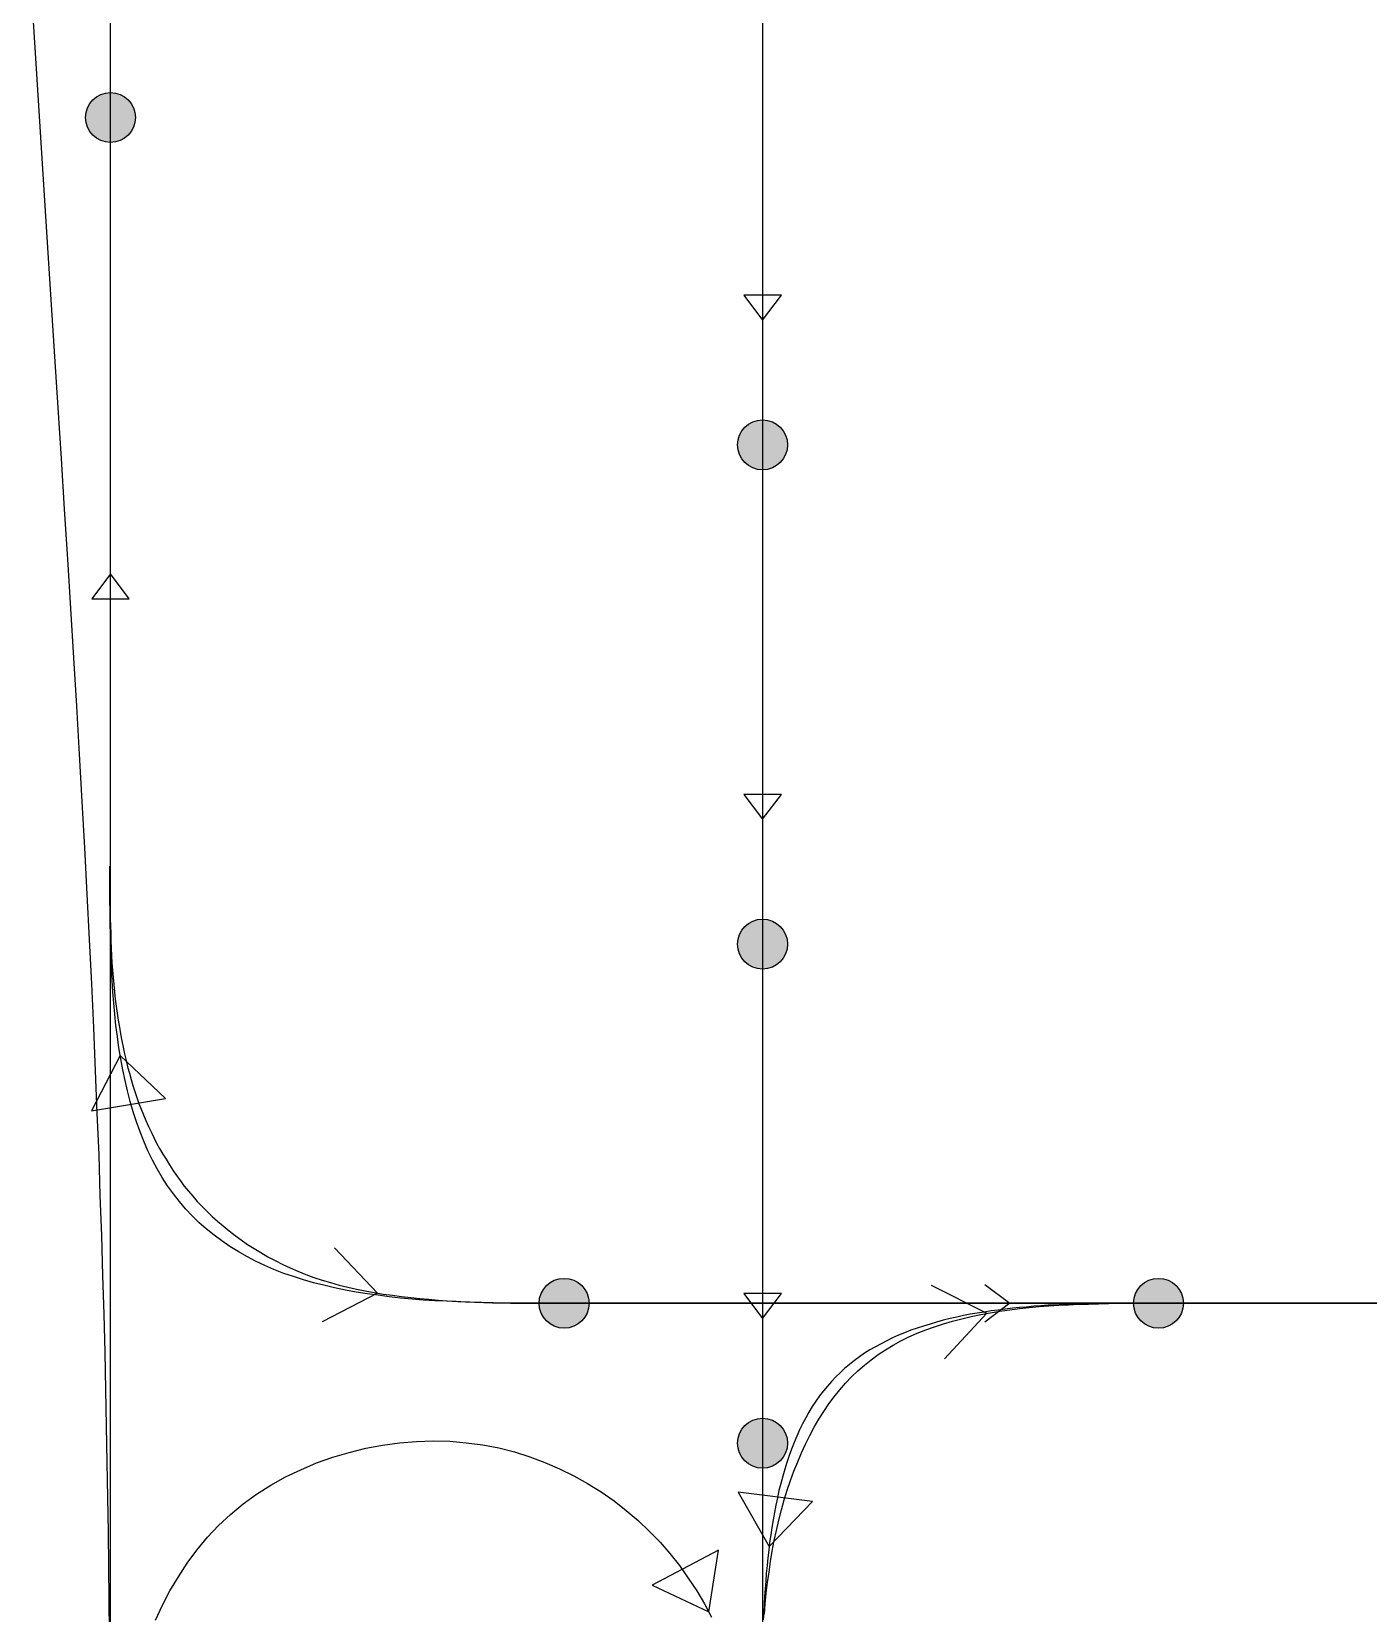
# Model space of a CAD drawing. Header units: millimetres. Extents: x -18594 to 273470, y -238787 to 48452.
# Drawn here: x 135659 to 141013, y -91077 to -84739 of the extents above; entities that cross this region are included whole.
import ezdxf

# ---------------------------------------------------------------- set-up
doc = ezdxf.new("R2010")
doc.units = ezdxf.units.MM
doc.layers.add('AM_BOR', color=4, linetype='Continuous', lineweight=25)
for name, color, linetype, true_color in [('Xref AGV layout$0$Ndc8_F_Fast', 5, 'Continuous', 0x0000ff), ('Xref AGV layout$0$Ndc8_F_Moderate', 5, 'Continuous', 0x0000ff), ('Xref AGV layout$0$Ndc8_F_TurnLeftModerate', 5, 'Continuous', 0x0000ff), ('Xref AGV layout$0$Ndc8_F_TurnRightModerate', 5, 'Continuous', 0x0000ff), ('Xref AGV layout$0$Ndc8_Point', 7, 'Continuous', 0x000080), ('Xref AGV layout$0$Ndc8_R_Moderate', 1, 'Continuous', 0xff0000), ('Xref AGV layout$0$Ndc8_R_TurnLeftModerate', 1, 'Continuous', 0xff0000), ('Xref AGV layout$0$Ndc8_R_TurnRightModerate', 1, 'Continuous', 0xff0000)]:
    doc.layers.add(name, color=color, linetype=linetype, true_color=true_color)

# ---------------------------------------------------------------- blocks, each defined once
blk = doc.blocks.new('Xref AGV layout')
at = {"layer": 'Xref AGV layout$0$Ndc8_Point'}
h = blk.add_hatch(color=256, dxfattribs=at)
edge = h.paths.add_edge_path(flags=0)
edge.add_arc((135975, -85083), 100, 0, 360)
h = blk.add_hatch(color=256, dxfattribs=at)
edge = h.paths.add_edge_path(flags=0)
edge.add_arc((138587, -86395), 100, 0, 360)
h = blk.add_hatch(color=256, dxfattribs=at)
edge = h.paths.add_edge_path(flags=0)
edge.add_arc((138587, -88395), 100, 0, 360)
h = blk.add_hatch(color=256, dxfattribs=at)
edge = h.paths.add_edge_path(flags=0)
edge.add_arc((137791.6, -89834.3), 100, 0, 360)
h = blk.add_hatch(color=256, dxfattribs=at)
edge = h.paths.add_edge_path(flags=0)
edge.add_arc((140172.6, -89834.3), 100, 0, 360)
h = blk.add_hatch(color=256, dxfattribs=at)
edge = h.paths.add_edge_path(flags=0)
edge.add_arc((138587, -90395), 100, 0, 360)
at = {"layer": 'Xref AGV layout$0$Ndc8_F_Fast'}
for points in [[(135971, -91154), (135970, -91022), (135968, -90888), (135967, -90752), (135964, -90613), (135964, -90613), (135962, -90472), (135959, -90327), (135956, -90180), (135953, -90031), (135949, -89878), (135944, -89723), (135940, -89564), (135934, -89403), (135929, -89239), (135922, -89072), (135915, -88903), (135908, -88730), (135900, -88554), (135891, -88376), (135891, -88376), (135882, -88195), (135872, -88010), (135862, -87824), (135851, -87634), (135840, -87442), (135828, -87248), (135816, -87051), (135804, -86853), (135791, -86652), (135778, -86450), (135765, -86246), (135752, -86041), (135738, -85833), (135725, -85625), (135725, -85625), (135712, -85415), (135698, -85205), (135685, -84994), (135672, -84783), (135659, -84573)], [(135975, -85083), (135975, -78978)], [(138587, -84395), (138587, -86395)], [(135975, -92395), (135975, -85083)], [(138587, -85895), (138662, -85795), (138512, -85795), (138587, -85895)], [(138587, -86395), (138587, -88395)], [(135975, -86911), (135900, -87011), (136050, -87011), (135975, -86911)], [(138587, -87895), (138662, -87795), (138512, -87795), (138587, -87895)], [(138587, -88395), (138587, -90395)], [(138587, -89895), (138662, -89795), (138512, -89795), (138587, -89895)], [(138587, -90395), (138587, -92395)]]:
    blk.add_lwpolyline(points, dxfattribs=at)
at = {"layer": 'Xref AGV layout$0$Ndc8_F_Moderate'}
for points in [[(140172.6, -89834.3), (137791.6, -89834.3)], [(141672.6, -89834.3), (140172.6, -89834.3)]]:
    blk.add_lwpolyline(points, dxfattribs=at)
at = {"layer": 'Xref AGV layout$0$Ndc8_F_TurnLeftModerate'}
for points in [[(140172.6, -89834.3), (140142.6, -89834.3), (140113.6, -89834.3), (140083.6, -89834.3), (140053.6, -89834.3), (140024.6, -89834.3), (139994.6, -89835.3), (139965.6, -89835.3), (139935.6, -89835.3), (139906.6, -89836.3), (139876.6, -89836.3), (139847.6, -89837.3), (139818.6, -89838.3), (139789.6, -89839.3), (139760.6, -89841.3), (139760.6, -89841.3), (139730.6, -89842.3), (139701.6, -89844.3), (139673.6, -89846.3), (139644.6, -89849.3), (139615.6, -89851.3), (139587.6, -89854.3), (139558.6, -89857.3), (139530.6, -89861.3), (139502.6, -89864.3), (139474.6, -89869.3), (139446.6, -89873.3), (139418.6, -89878.3), (139391.6, -89883.3), (139364.6, -89889.3), (139364.6, -89889.3), (139337.6, -89895.3), (139310.6, -89902.3), (139283.6, -89909.3), (139257.6, -89917.3), (139231.6, -89925.3), (139205.6, -89933.3), (139180.6, -89942.3), (139155.6, -89952.3), (139131.6, -89962.3), (139107.6, -89973.3), (139084.6, -89984.3), (139061.6, -89996.3), (139038.6, -90008.3), (139016.6, -90021.3), (139016.6, -90021.3), (138995.6, -90034.3), (138974.6, -90049.3), (138954.6, -90063.3), (138934.6, -90079.3), (138915.6, -90095.3), (138897.6, -90112.3), (138879.6, -90129.3), (138862.6, -90147.3), (138846.6, -90166.3), (138830.6, -90185.3), (138814.6, -90205.3), (138799.6, -90226.3), (138785.6, -90248.3), (138772.6, -90270.3), (138772.6, -90270.3), (138759.6, -90293.3), (138746.6, -90317.3), (138734.6, -90341.3), (138723.6, -90366.3), (138713.6, -90392.3), (138702.6, -90418.3), (138693.6, -90444.3), (138684.6, -90472.3), (138675.6, -90499.3), (138667.6, -90527.3), (138659.6, -90556.3), (138652.6, -90584.3), (138646.6, -90613.3), (138639.6, -90643.3), (138639.6, -90643.3), (138634.6, -90672.3), (138628.6, -90702.3), (138623.6, -90732.3), (138619.6, -90762.3), (138614.6, -90793.3), (138611.6, -90823.3), (138607.6, -90854.3), (138604.6, -90885.3), (138601.6, -90916.3), (138599.6, -90947.3), (138596.6, -90978.3), (138594.6, -91009.3), (138592.6, -91040.3), (138591.6, -91071.3), (138591.6, -91071.3), (138589.6, -91102.3)], [(138612.6, -90808.3), (138786.6, -90628.3), (138488.6, -90591.3), (138612.6, -90808.3)]]:
    blk.add_lwpolyline(points, dxfattribs=at)
at = {"layer": 'Xref AGV layout$0$Ndc8_F_TurnRightModerate'}
for points in [[(137791.6, -89834.3), (137744.6, -89834.3), (137696.6, -89834.3), (137649.6, -89834.3), (137601.6, -89834.3), (137554.6, -89833.3), (137507.6, -89832.3), (137460.6, -89831.3), (137413.6, -89830.3), (137366.6, -89828.3), (137320.6, -89826.3), (137273.6, -89824.3), (137227.6, -89821.3), (137182.6, -89817.3), (137136.6, -89813.3), (137136.6, -89813.3), (137091.6, -89808.3), (137046.6, -89802.3), (137002.6, -89796.3), (136958.6, -89789.3), (136915.6, -89781.3), (136872.6, -89772.3), (136829.6, -89762.3), (136788.6, -89752.3), (136747.6, -89740.3), (136707.6, -89727.3), (136668.6, -89714.3), (136629.6, -89699.3), (136592.6, -89683.3), (136555.6, -89665.3), (136555.6, -89665.3), (136520.6, -89647.3), (136485.6, -89627.3), (136452.6, -89606.3), (136420.6, -89584.3), (136389.6, -89561.3), (136358.6, -89536.3), (136330.6, -89511.3), (136302.6, -89483.3), (136275.6, -89455.3), (136250.6, -89426.3), (136226.6, -89395.3), (136203.6, -89363.3), (136181.6, -89330.3), (136161.6, -89295.3), (136161.6, -89295.3), (136142.6, -89260.3), (136124.6, -89223.3), (136108.6, -89185.3), (136093.6, -89147.3), (136078.6, -89107.3), (136065.6, -89067.3), (136053.6, -89025.3), (136042.6, -88983.3), (136033.6, -88941.3), (136024.6, -88898.3), (136016.6, -88854.3), (136008.6, -88810.3), (136002.6, -88765.3), (135996.6, -88721.3), (135996.6, -88721.3), (135991.6, -88676.3), (135987.6, -88631.3), (135984.6, -88586.3), (135981.6, -88540.3), (135978.6, -88495.3), (135977.6, -88449.3), (135975.6, -88404.3), (135974.6, -88358.3), (135973.6, -88312.3), (135973.6, -88266.3), (135972.6, -88220.3), (135972.6, -88174.3), (135972.6, -88128.3), (135972.6, -88082.3)], [(136013.6, -88841.3), (135898.6, -89063.3), (136194.6, -89013.3), (136013.6, -88841.3)], [(136155, -91104), (136183, -91044), (136213, -90986), (136247, -90930), (136282, -90875), (136321, -90823), (136363, -90772), (136407, -90725), (136455, -90680), (136455, -90680), (136506, -90638), (136560, -90599), (136617, -90563), (136676, -90530), (136737, -90501), (136800, -90474), (136865, -90451), (136931, -90432), (136997, -90415), (137065, -90403), (137132, -90393), (137200, -90388), (137267, -90386), (137334, -90387), (137334, -90387), (137400, -90393), (137466, -90402), (137530, -90414), (137593, -90430), (137655, -90450), (137715, -90472), (137774, -90497), (137831, -90525), (137886, -90556), (137940, -90590), (137992, -90626), (138041, -90664), (138088, -90704), (138133, -90747), (138133, -90747), (138176, -90791), (138216, -90837), (138254, -90885), (138289, -90935), (138323, -90986), (138354, -91038), (138382, -91092)], [(138371, -91071), (138410, -90824), (138145, -90964), (138371, -91071)]]:
    blk.add_lwpolyline(points, dxfattribs=at)
at = {"layer": 'Xref AGV layout$0$Ndc8_Point'}
for centre in [(135975, -85083), (138587, -86395), (138587, -88395), (137791.6, -89834.3), (140172.6, -89834.3), (138587, -90395)]:
    blk.add_circle(centre, 100, dxfattribs=at)
at = {"layer": 'Xref AGV layout$0$Ndc8_R_Moderate'}
for points in [[(139477.6, -89759.3), (139577.6, -89834.3), (139477.6, -89909.3)], [(137791.6, -89834.3), (140172.6, -89834.3)], [(140172.6, -89834.3), (141672.6, -89834.3)]]:
    blk.add_lwpolyline(points, dxfattribs=at)
at = {"layer": 'Xref AGV layout$0$Ndc8_R_TurnLeftModerate'}
for points in [[(135972.6, -88082.3), (135972.6, -88112.3), (135972.6, -88142.3), (135972.6, -88172.3), (135972.6, -88202.3), (135972.6, -88232.3), (135973.6, -88262.3), (135973.6, -88292.3), (135974.6, -88322.3), (135975.6, -88352.3), (135976.6, -88381.3), (135977.6, -88411.3), (135978.6, -88440.3), (135980.6, -88470.3), (135982.6, -88499.3), (135982.6, -88499.3), (135985.6, -88528.3), (135987.6, -88557.3), (135990.6, -88586.3), (135993.6, -88615.3), (135997.6, -88643.3), (136001.6, -88671.3), (136005.6, -88699.3), (136010.6, -88727.3), (136014.6, -88754.3), (136020.6, -88782.3), (136025.6, -88808.3), (136031.6, -88835.3), (136037.6, -88861.3), (136043.6, -88887.3), (136043.6, -88887.3), (136050.6, -88912.3), (136057.6, -88937.3), (136064.6, -88961.3), (136072.6, -88986.3), (136080.6, -89010.3), (136088.6, -89033.3), (136097.6, -89056.3), (136107.6, -89079.3), (136116.6, -89102.3), (136126.6, -89125.3), (136137.6, -89147.3), (136148.6, -89170.3), (136159.6, -89192.3), (136171.6, -89214.3), (136171.6, -89214.3), (136184.6, -89236.3), (136197.6, -89257.3), (136210.6, -89279.3), (136224.6, -89300.3), (136239.6, -89322.3), (136254.6, -89343.3), (136270.6, -89364.3), (136287.6, -89385.3), (136304.6, -89405.3), (136322.6, -89426.3), (136341.6, -89446.3), (136361.6, -89466.3), (136382.6, -89486.3), (136403.6, -89505.3), (136403.6, -89505.3), (136426.6, -89524.3), (136449.6, -89543.3), (136473.6, -89562.3), (136498.6, -89580.3), (136523.6, -89598.3), (136550.6, -89615.3), (136577.6, -89631.3), (136605.6, -89648.3), (136634.6, -89663.3), (136664.6, -89678.3), (136694.6, -89692.3), (136725.6, -89705.3), (136757.6, -89718.3), (136789.6, -89730.3), (136789.6, -89730.3), (136822.6, -89741.3), (136856.6, -89751.3), (136890.6, -89761.3), (136925.6, -89769.3), (136960.6, -89777.3), (136995.6, -89784.3), (137031.6, -89791.3), (137067.6, -89797.3), (137104.6, -89802.3), (137140.6, -89807.3), (137177.6, -89811.3), (137213.6, -89815.3), (137250.6, -89818.3), (137287.6, -89821.3), (137287.6, -89821.3), (137323.6, -89824.3), (137359.6, -89826.3), (137396.6, -89828.3), (137432.6, -89829.3), (137468.6, -89831.3), (137504.6, -89832.3), (137540.6, -89832.3), (137576.6, -89833.3), (137612.6, -89833.3), (137648.6, -89834.3), (137684.6, -89834.3), (137719.6, -89834.3), (137755.6, -89834.3), (137791.6, -89834.3)], [(136872.6, -89612.3), (137044.6, -89793.3), (136822.6, -89908.3)]]:
    blk.add_lwpolyline(points, dxfattribs=at)
at = {"layer": 'Xref AGV layout$0$Ndc8_R_TurnRightModerate'}
for points in [[(139261.6, -89762.3), (139485.6, -89874.3), (139315.6, -90057.3)], [(138594.6, -91080.3), (138597.6, -91038.3), (138601.6, -90995.3), (138606.6, -90953.3), (138612.6, -90911.3), (138612.6, -90911.3), (138618.6, -90869.3), (138625.6, -90827.3), (138633.6, -90785.3), (138642.6, -90744.3), (138651.6, -90703.3), (138662.6, -90662.3), (138673.6, -90622.3), (138685.6, -90583.3), (138698.6, -90544.3), (138712.6, -90506.3), (138727.6, -90469.3), (138742.6, -90433.3), (138758.6, -90398.3), (138776.6, -90364.3), (138776.6, -90364.3), (138793.6, -90330.3), (138812.6, -90298.3), (138832.6, -90267.3), (138852.6, -90237.3), (138873.6, -90209.3), (138896.6, -90181.3), (138919.6, -90154.3), (138943.6, -90129.3), (138968.6, -90105.3), (138994.6, -90082.3), (139021.6, -90060.3), (139049.6, -90039.3), (139078.6, -90020.3), (139109.6, -90002.3), (139109.6, -90002.3), (139140.6, -89985.3), (139172.6, -89969.3), (139206.6, -89954.3), (139240.6, -89940.3), (139275.6, -89928.3), (139311.6, -89916.3), (139347.6, -89906.3), (139384.6, -89896.3), (139422.6, -89887.3), (139460.6, -89879.3), (139498.6, -89872.3), (139537.6, -89866.3), (139576.6, -89860.3), (139615.6, -89855.3), (139615.6, -89855.3), (139654.6, -89851.3), (139694.6, -89847.3), (139733.6, -89844.3), (139773.6, -89842.3), (139812.6, -89840.3), (139852.6, -89838.3), (139892.6, -89837.3), (139932.6, -89836.3), (139972.6, -89835.3), (140012.6, -89834.3), (140052.6, -89834.3), (140092.6, -89834.3), (140132.6, -89834.3), (140172.6, -89834.3)]]:
    blk.add_lwpolyline(points, dxfattribs=at)

msp = doc.modelspace()

# ---------------------------------------------------------------- block references
at = {"layer": 'AM_BOR'}
msp.add_blockref('Xref AGV layout', (0, 0), dxfattribs=at)

doc.saveas('drawing.dxf')
